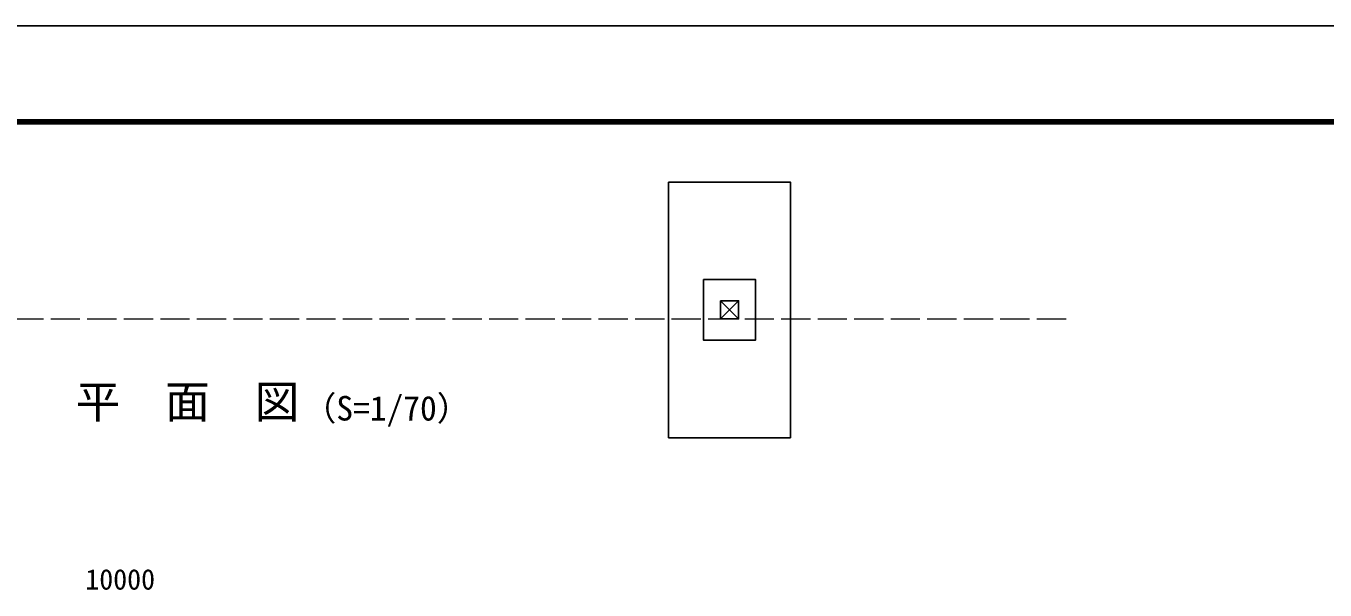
# Model space of a CAD drawing. Units: millimetres, scale not verified. Extents: x -14700 to 14700, y -10395 to 10395.
# Drawn here: x -7423 to 3248, y 5761 to 10395 of the extents above; entities that cross this region are included whole.
import ezdxf
from ezdxf.enums import TextEntityAlignment as Align

# ---------------------------------------------------------------- set-up
doc = ezdxf.new("R2010")
doc.units = ezdxf.units.MM
doc.header["$LTSCALE"] = 40
doc.linetypes.add('DASHED', pattern=[7.5, 6, -1.5])
for name, color, linetype, lineweight in [('0-0_D-TTL-TXT', 7, 'Continuous', 13), ('0-1_D-STR1', 1, 'Continuous', 25), ('0-5_D-STR-DIM', 7, 'Continuous', 13), ('0-9_D-STR2', 7, 'Continuous', 13), ('0-B_D-STR4', 7, 'Continuous', 25), ('0-C_D-TTL', 7, 'Continuous', 25)]:
    doc.layers.add(name, color=color, linetype=linetype, lineweight=lineweight)
doc.styles.add('ＭＳ ゴシック', font='')
doc.styles.get('ＭＳ ゴシック').set_extended_font_data('MS Gothic')

msp = doc.modelspace()

# ---------------------------------------------------------------- linework, layer by layer
at = {"layer": '0-1_D-STR1'}
for p, q in [((-1719.24, 8137.77), (-1569.24, 7987.77)), ((-1569.24, 8137.77), (-1719.24, 7987.77))]:
    msp.add_line(p, q, dxfattribs=at)
msp.add_lwpolyline([(-1719.24, 8137.77), (-1719.24, 7987.77), (-1569.24, 7987.77), (-1569.24, 8137.77)], close=True, dxfattribs=at)
at = {"layer": '0-9_D-STR2', "linetype": 'DASHED'}
msp.add_line((-11719.24, 7987.77), (1155.76, 7987.77), dxfattribs=at)
at = {"layer": '0-B_D-STR4'}
for points in [[(-2144.24, 9112.77), (-2144.24, 7012.77), (-1144.24, 7012.77), (-1144.24, 9112.77)], [(-1856.74, 8312.77), (-1856.74, 7812.77), (-1431.74, 7812.77), (-1431.74, 8312.77)]]:
    msp.add_lwpolyline(points, close=True, dxfattribs=at)
at = {"layer": '0-C_D-TTL', "color": 2}
msp.add_lwpolyline([(-14700, 10395), (14700, 10395), (14700, -10395), (-14700, -10395)], close=True, dxfattribs=at)
at = {"layer": '0-C_D-TTL'}
for points in [[(-13755, 9625), (13755, 9625), (13755, -9625), (-13755, -9625)], [(-13746.25, 9616.25), (13746.25, 9616.25), (13746.25, -9616.25), (-13746.25, -9616.25)], [(-13737.5, 9607.5), (13737.5, 9607.5), (13737.5, -9607.5), (-13737.5, -9607.5)], [(-13728.75, 9598.75), (13728.75, 9598.75), (13728.75, -9598.75), (-13728.75, -9598.75)], [(-13720, 9590), (13720, 9590), (13720, -9590), (-13720, -9590)]]:
    msp.add_lwpolyline(points, close=True, dxfattribs=at)

# ---------------------------------------------------------------- texts
at = {"layer": '0-0_D-TTL-TXT', "style": 'ＭＳ ゴシック'}
for s, height, p in [('平\u3000面\u3000図', 269.5, (-7015.4, 7092.59)), ('（S=1/70）', 202.1, (-5149.3, 7092.75))]:
    msp.add_text(s, height=height, dxfattribs=at).set_placement(p, align=Align.BOTTOM_LEFT)
at = {"layer": '0-5_D-STR-DIM', "style": 'ＭＳ ゴシック'}
msp.add_text('10000', height=168.3, dxfattribs=at).set_placement((-6935.26, 5714.1), align=Align.BOTTOM_LEFT)

doc.saveas('drawing.dxf')
